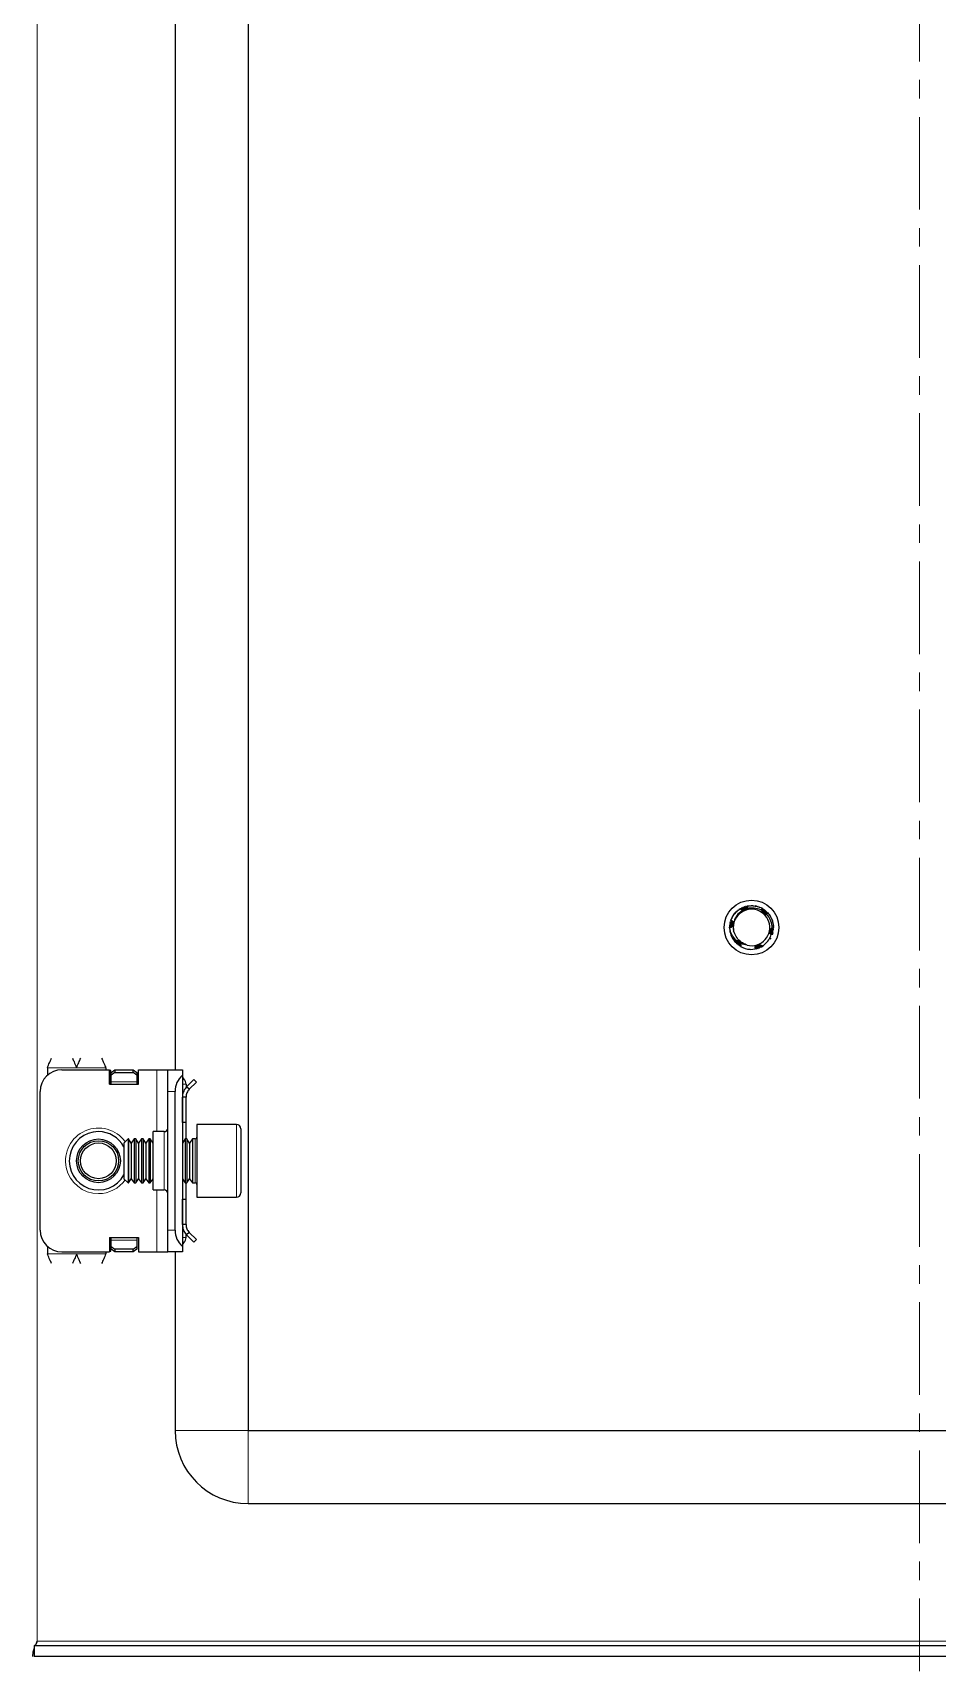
# Model space of a CAD drawing. Header units: millimetres. Extents: x -222 to 828, y -583 to 956.
# Drawn here: x 582.9 to 706.8, y -262.6 to -37.9 of the extents above; entities that cross this region are included whole.
import ezdxf

# ---------------------------------------------------------------- set-up
doc = ezdxf.new("R2010")
doc.units = ezdxf.units.MM
doc.linetypes.add('CENTERX2', pattern=[20.32, 12.7, -2.54, 2.54, -2.54])
doc.layers.add('FORMAT', color=7, linetype='Continuous')

msp = doc.modelspace()

# ---------------------------------------------------------------- linework, layer by layer
at = {"color": 8, "linetype": 'Continuous', "lineweight": 18}
for p, q in [((583.46, -258.51), (583.46, 698.29)), ((584.86, -179.86), (588.86, -179.86)), ((588.86, -179.86), (592.86, -179.86)), ((597.11, -181.76), (593.61, -181.76)), ((599.86, -188.61), (599.86, -180.11)), ((603.36, -181.61), (603.57, -181.41)), ((602.36, -183.11), (601.36, -183.11)), ((603.36, -182.11), (603.86, -182.11)), ((600.86, -196.61), (600.86, -188.61)), ((610.76, -197.61), (610.76, -187.61)), ((605.11, -191), (605.11, -189.61)), ((605.11, -195.61), (605.11, -191)), ((599.86, -205.11), (599.86, -196.61)), ((601.36, -202.11), (602.36, -202.11)), ((593.61, -203.47), (597.11, -203.47)), ((603.36, -203.11), (603.86, -203.11)), ((603.36, -203.61), (603.57, -203.82)), ((584.86, -205.36), (588.86, -205.36)), ((592.86, -205.36), (588.86, -205.36)), ((612.36, -229.61), (602.36, -229.61)), ((612.36, -229.61), (612.36, -239.61)), ((825.26, -258.51), (583.46, -258.51))]:
    msp.add_line(p, q, dxfattribs=at)
at = {"color": 7, "linetype": 'Continuous', "lineweight": 25}
for p, q in [((612.36, 669.39), (612.36, -229.61)), ((602.36, 619.89), (602.36, -180.11)), ((678.58, -159.49), (678.68, -159.31)), ((678.59, -159.5), (678.7, -159.31)), ((679.1, -158.65), (679.26, -158.52)), ((679.12, -158.68), (679.24, -158.49)), ((679.83, -158.04), (680.09, -157.91)), ((680.76, -157.67), (680.72, -157.68)), ((681.9, -157.66), (681.86, -157.65)), ((682.08, -157.7), (682.04, -157.69)), ((682.26, -157.75), (682.22, -157.74)), ((682.44, -157.81), (682.4, -157.8)), ((682.8, -157.98), (682.75, -157.95)), ((682.8, -157.98), (682.79, -158.08)), ((682.8, -157.98), (682.93, -158.09)), ((682.97, -158.08), (682.93, -158.05)), ((683.14, -158.2), (683.1, -158.17)), ((683.3, -158.33), (683.27, -158.29)), ((683.45, -158.46), (683.42, -158.43)), ((683.59, -158.6), (683.56, -158.57)), ((678.36, -160.61), (678.36, -160.61)), ((678.37, -160.42), (678.43, -160.1)), ((678.37, -160.42), (678.37, -160.47)), ((678.39, -160.21), (678.38, -160.26)), ((678.42, -160.01), (678.42, -160.05)), ((678.47, -159.81), (678.46, -159.86)), ((678.53, -159.63), (678.51, -159.67)), ((679.07, -161.48), (678.9, -161.07)), ((684.18, -159.57), (684.17, -159.56)), ((684.28, -161.32), (684.2, -161.55)), ((684.24, -159.75), (684.22, -159.71)), ((684.23, -161.5), (684.24, -161.46)), ((684.28, -159.93), (684.27, -159.88)), ((684.28, -161.32), (684.29, -161.27)), ((684.32, -160.11), (684.31, -160.07)), ((684.32, -161.12), (684.33, -161.07)), ((684.35, -160.3), (684.34, -160.26)), ((684.36, -160.5), (684.34, -160.74)), ((684.35, -160.91), (684.35, -160.86)), ((684.36, -160.5), (684.36, -160.45)), ((684.36, -160.71), (684.36, -160.66)), ((679.2, -162.69), (679.08, -162.56)), ((679.09, -162.57), (679.1, -162.59)), ((679.2, -162.69), (679.23, -162.73)), ((679.34, -162.83), (679.38, -162.86)), ((679.5, -162.96), (679.54, -162.99)), ((679.67, -163.09), (679.71, -163.12)), ((681.16, -163.61), (681.91, -163.54)), ((682.05, -163.53), (682.1, -163.52)), ((682.24, -163.48), (682.29, -163.47)), ((682.44, -163.41), (682.48, -163.4)), ((682.81, -163.24), (682.59, -163.32)), ((682.63, -163.33), (682.67, -163.31)), ((682.99, -163.14), (682.78, -163.25)), ((682.81, -163.17), (682.85, -163.22)), ((682.81, -163.24), (682.85, -163.22)), ((684, -162.03), (683.86, -162.22)), ((584.86, -179.86), (584.86, -180.88)), ((586.86, -180.11), (593.36, -180.11)), ((592.86, -179.86), (592.86, -180.11)), ((593.36, -182.11), (593.36, -180.11)), ((593.56, -180.23), (593.36, -180.23)), ((593.56, -182.11), (593.56, -180.23)), ((593.61, -180.49), (594.11, -180.14)), ((594.11, -180.49), (593.61, -180.84)), ((593.61, -180.84), (593.61, -180.49)), ((593.61, -181.76), (593.61, -180.84)), ((593.61, -182.11), (593.61, -181.76)), ((594.11, -180.14), (594.11, -180.49)), ((594.11, -180.14), (596.61, -180.14)), ((594.11, -180.49), (596.61, -180.49)), ((596.61, -180.49), (596.61, -180.14)), ((596.61, -180.14), (597.11, -180.49)), ((597.11, -180.84), (596.61, -180.49)), ((597.11, -180.49), (597.11, -180.84)), ((597.11, -180.84), (597.11, -181.76)), ((597.11, -181.76), (597.11, -182.11)), ((597.36, -182.11), (597.36, -180.11)), ((597.36, -180.11), (599.86, -180.11)), ((599.86, -180.11), (601.36, -180.11)), ((601.36, -183.11), (601.36, -180.11)), ((601.36, -180.11), (603.36, -180.11)), ((603.36, -180.11), (603.36, -180.88)), ((603.36, -180.88), (603.36, -204.35)), ((603.36, -181.2), (603.57, -181.41)), ((603.95, -182.45), (604.92, -181.47)), ((604.3, -182.8), (605.28, -181.83)), ((604.92, -181.47), (605.28, -181.83)), ((583.86, -202.11), (583.86, -183.11)), ((593.36, -182.11), (597.36, -182.11)), ((601.36, -202.11), (601.36, -183.11)), ((602.36, -202.11), (602.36, -183.11)), ((603.86, -183.86), (603.36, -183.86)), ((603.36, -187.36), (603.36, -183.86)), ((603.86, -182.11), (603.86, -182.57)), ((603.86, -187.36), (603.86, -183.86)), ((604.3, -182.8), (603.95, -182.45)), ((600.86, -188.61), (599.36, -188.61)), ((599.36, -196.61), (599.36, -188.61)), ((603.86, -187.36), (603.36, -187.36)), ((603.86, -189.61), (603.86, -187.36)), ((610.76, -187.61), (605.36, -187.61)), ((605.36, -187.61), (605.36, -197.61)), ((611.36, -188.21), (611.36, -197.01)), ((595.92, -189.61), (595.36, -190.17)), ((595.36, -190.17), (595.36, -195.06)), ((595.97, -189.61), (595.92, -189.61)), ((595.92, -189.61), (595.92, -195.61)), ((596.36, -190.17), (595.97, -189.61)), ((595.97, -189.61), (595.97, -195.14)), ((596.75, -189.61), (596.36, -190.17)), ((596.36, -190.17), (596.36, -194.67)), ((596.97, -189.61), (596.75, -189.61)), ((596.75, -189.61), (596.75, -195.14)), ((597.36, -190.17), (596.97, -189.61)), ((596.97, -189.61), (596.97, -195.14)), ((597.75, -189.61), (597.36, -190.17)), ((597.36, -190.17), (597.36, -194.67)), ((597.97, -189.61), (597.75, -189.61)), ((597.75, -189.61), (597.75, -195.14)), ((598.36, -190.17), (597.97, -189.61)), ((597.97, -189.61), (597.97, -195.14)), ((598.75, -189.61), (598.36, -190.17)), ((598.36, -190.17), (598.36, -194.67)), ((598.97, -189.61), (598.75, -189.61)), ((598.75, -189.61), (598.75, -195.14)), ((599.36, -190.17), (598.97, -189.61)), ((598.97, -189.61), (598.97, -195.14)), ((603.75, -189.61), (603.36, -190.17)), ((603.97, -189.61), (603.75, -189.61)), ((603.75, -189.61), (603.75, -195.14)), ((604.36, -190.17), (603.97, -189.61)), ((603.97, -189.61), (603.97, -195.14)), ((604.75, -189.61), (604.36, -190.17)), ((604.36, -190.17), (604.36, -194.67)), ((605.11, -189.61), (604.75, -189.61)), ((604.75, -189.61), (604.75, -195.14)), ((595.36, -195.06), (595.92, -195.61)), ((595.97, -195.61), (596.36, -195.06)), ((595.97, -195.14), (595.97, -195.61)), ((596.36, -194.67), (596.36, -195.06)), ((596.36, -195.06), (596.75, -195.61)), ((596.75, -195.14), (596.75, -195.61)), ((596.97, -195.61), (597.36, -195.06)), ((596.97, -195.14), (596.97, -195.61)), ((597.36, -194.67), (597.36, -195.06)), ((597.36, -195.06), (597.75, -195.61)), ((597.75, -195.14), (597.75, -195.61)), ((597.97, -195.61), (598.36, -195.06)), ((597.97, -195.14), (597.97, -195.61)), ((598.36, -194.67), (598.36, -195.06)), ((598.36, -195.06), (598.75, -195.61)), ((598.75, -195.14), (598.75, -195.61)), ((598.97, -195.61), (599.36, -195.06)), ((598.97, -195.14), (598.97, -195.61)), ((603.36, -195.06), (603.75, -195.61)), ((603.75, -195.14), (603.75, -195.61)), ((603.97, -195.61), (604.36, -195.06)), ((603.97, -195.14), (603.97, -195.61)), ((604.36, -194.67), (604.36, -195.06)), ((604.36, -195.06), (604.75, -195.61)), ((604.75, -195.14), (604.75, -195.61)), ((595.92, -195.61), (595.97, -195.61)), ((596.75, -195.61), (596.97, -195.61)), ((597.75, -195.61), (597.97, -195.61)), ((598.75, -195.61), (598.97, -195.61)), ((599.36, -196.61), (600.86, -196.61)), ((603.75, -195.61), (603.97, -195.61)), ((603.86, -197.86), (603.86, -195.61)), ((604.75, -195.61), (605.11, -195.61)), ((605.36, -197.61), (610.76, -197.61)), ((603.36, -201.36), (603.36, -197.86)), ((603.36, -197.86), (603.86, -197.86)), ((603.86, -201.36), (603.86, -197.86)), ((601.36, -205.11), (601.36, -202.11)), ((603.86, -201.36), (603.36, -201.36)), ((584.86, -204.35), (584.86, -205.36)), ((593.36, -203.11), (593.36, -205.11)), ((593.36, -203.11), (597.36, -203.11)), ((593.56, -204.99), (593.56, -203.11)), ((593.61, -203.47), (593.61, -203.11)), ((593.61, -204.38), (593.61, -203.47)), ((593.61, -204.38), (594.11, -204.73)), ((593.61, -204.73), (593.61, -204.38)), ((596.61, -204.73), (597.11, -204.38)), ((597.11, -203.11), (597.11, -203.47)), ((597.11, -203.47), (597.11, -204.38)), ((597.11, -204.38), (597.11, -204.73)), ((597.36, -203.11), (597.36, -205.11)), ((603.57, -203.82), (603.36, -204.03)), ((603.36, -204.35), (603.36, -205.11)), ((603.86, -203.11), (603.86, -202.72)), ((604.3, -202.42), (603.95, -202.78)), ((603.95, -202.78), (604.92, -203.75)), ((604.3, -202.42), (605.28, -203.4)), ((604.92, -203.75), (605.28, -203.4)), ((586.86, -205.11), (593.36, -205.11)), ((592.86, -205.11), (592.86, -205.36)), ((593.36, -204.99), (593.56, -204.99)), ((594.11, -205.09), (593.61, -204.73)), ((596.61, -204.73), (594.11, -204.73)), ((594.11, -204.73), (594.11, -205.09)), ((596.61, -205.09), (594.11, -205.09)), ((596.61, -205.09), (596.61, -204.73)), ((597.11, -204.73), (596.61, -205.09)), ((597.36, -205.11), (599.86, -205.11)), ((599.86, -205.11), (601.36, -205.11)), ((603.36, -205.11), (601.36, -205.11)), ((602.36, -205.11), (602.36, -229.61)), ((612.36, -229.61), (796.36, -229.61)), ((612.36, -239.61), (796.36, -239.61)), ((583.06, -259.11), (583.06, -260.61)), ((825.66, -259.11), (583.06, -259.11)), ((825.66, -260.61), (583.06, -260.61)), ((583.22, -259.11), (583.46, -258.51))]:
    msp.add_line(p, q, dxfattribs=at)
for centre, radius in [((681.36, -160.61), 3.75), ((591.86, -192.61), 3), ((591.86, -192.61), 2.76), ((591.86, -192.61), 2.45)]:
    msp.add_circle(centre, radius, dxfattribs=at)
for centre, radius, start, end in [((681.36, -160.61), 2.5, 108.5944, 168.5944), ((681.36, -160.61), 2.5, 48.5944, 108.5944), ((681.36, -160.61), 2.5, 348.5944, 48.5944), ((681.36, -160.61), 3, 180, 220.7437), ((681.36, -160.61), 2.5, 168.5944, 190.5165), ((681.36, -160.61), 2.5, 288.5944, 348.5944), ((681.36, -160.61), 3, 239.9286, 266.2193), ((681.36, -160.61), 2.5, 255.8881, 288.5944), ((586.86, -183.11), 3, 90, 180), ((605.36, -183.11), 3, 131.8103, 180), ((602.86, -182.11), 1, 0, 45), ((591.86, -192.61), 4, 90, 331.045), ((591.86, -192.61), 4, 28.955, 90), ((600.86, -188.11), 0.5, 270, 0), ((610.76, -188.21), 0.6, 0, 90), ((605.11, -189.36), 0.25, 270, 0), ((600.86, -197.11), 0.5, 0, 90), ((605.11, -195.86), 0.25, 0, 90), ((610.76, -197.01), 0.6, 270, 0), ((586.86, -202.11), 3, 180, 270), ((605.36, -202.11), 3, 180, 228.1897), ((602.86, -203.11), 1, 315, 0), ((612.36, -229.61), 10, 180, 270)]:
    msp.add_arc(centre, radius, start, end, dxfattribs=at)
at = {"color": 8, "linetype": 'Continuous', "lineweight": 18}
for start, end in [(35.4622, 270), (270, 324.5378)]:
    msp.add_arc((591.86, -192.61), 4.5, start, end, dxfattribs=at)
at = {"color": 7, "linetype": 'Continuous', "lineweight": 25}
for points, knots in [([(678.53, -159.63), (678.73, -159.21), (679.05, -158.56), (679.64, -158.16), (679.84, -158.03)], [0, 0, 0, 0, 0.657042, 1, 1, 1, 1]), ([(678.6, -159.5), (678.62, -159.44), (678.65, -159.32), (678.71, -159.2), (678.75, -159.14)], [0, 0, 0, 0, 0.462482, 1, 1, 1, 1]), ([(678.73, -159.23), (678.76, -159.15), (678.84, -158.94), (679, -158.78), (679.11, -158.68)], [0, 0, 0, 0, 0.3337892, 1, 1, 1, 1]), ([(678.81, -159.09), (678.83, -159.04), (678.93, -158.74), (679.18, -158.53), (679.38, -158.36)], [0, 0, 0, 0, 0.171865, 1, 1, 1, 1]), ([(680.2, -158.25), (680.14, -158.29), (679.82, -158.47), (679.32, -158.94), (679.02, -159.53), (678.93, -159.87), (678.91, -159.92)], [0, 0, 0, 0, 0.104785, 0.513079, 0.918136, 1, 1, 1, 1]), ([(679.1, -158.65), (679.09, -158.65), (679.08, -158.67), (679.06, -158.69), (679.05, -158.7)], [0, 0, 0, 0, 0.296796, 1, 1, 1, 1]), ([(679.22, -158.51), (679.22, -158.52), (679.21, -158.53), (679.2, -158.54), (679.19, -158.54)], [0, 0, 0, 0, 0.484232, 1, 1, 1, 1]), ([(679.36, -158.38), (679.35, -158.39), (679.34, -158.4), (679.33, -158.41), (679.32, -158.41)], [0, 0, 0, 0, 0.485158, 1, 1, 1, 1]), ([(679.5, -158.26), (679.49, -158.27), (679.48, -158.27), (679.47, -158.28), (679.46, -158.29)], [0, 0, 0, 0, 0.484546, 1, 1, 1, 1]), ([(679.66, -158.14), (679.65, -158.15), (679.64, -158.16), (679.62, -158.17), (679.62, -158.17)], [0, 0, 0, 0, 0.4826873, 1, 1, 1, 1]), ([(679.66, -158.14), (679.67, -158.14), (679.72, -158.1), (679.77, -158.08), (679.82, -158.06)], [0, 0, 0, 0, 0.230751, 1, 1, 1, 1]), ([(679.83, -158.04), (679.82, -158.04), (679.8, -158.05), (679.79, -158.06), (679.78, -158.06)], [0, 0, 0, 0, 0.480194, 1, 1, 1, 1]), ([(679.83, -158.04), (679.86, -158.05), (679.92, -158.09), (679.99, -158.16), (680.02, -158.21), (680.04, -158.23)], [0, 0, 0, 0, 0.362858, 0.693435, 1, 1, 1, 1]), ([(680.18, -158.3), (680.17, -158.29), (680.13, -158.28), (680.07, -158.25), (679.99, -158.21), (679.9, -158.13), (679.86, -158.07), (679.84, -158.03)], [0, 0, 0, 0, 0.084477, 0.253367, 0.470159, 0.686909, 1, 1, 1, 1]), ([(680, -157.94), (680, -157.94), (679.98, -157.95), (679.97, -157.96), (679.96, -157.96)], [0, 0, 0, 0, 0.4778665, 1, 1, 1, 1]), ([(680.12, -158.24), (680.12, -158.22), (680.11, -158.17), (680.07, -158.1), (680.02, -158.02), (679.98, -157.98), (679.96, -157.96)], [0, 0, 0, 0, 0.154183, 0.462567, 0.728091, 1, 1, 1, 1]), ([(680, -157.94), (680.03, -157.96), (680.09, -158), (680.16, -158.07), (680.2, -158.15), (680.23, -158.21), (680.24, -158.25), (680.24, -158.26)], [0, 0, 0, 0, 0.260762, 0.494805, 0.723794, 0.94279, 1, 1, 1, 1]), ([(680.19, -157.85), (680.19, -157.85), (680.17, -157.86), (680.16, -157.87), (680.15, -157.87)], [0, 0, 0, 0, 0.476486, 1, 1, 1, 1]), ([(680.28, -158.26), (680.28, -158.25), (680.29, -158.2), (680.27, -158.11), (680.25, -158.02), (680.2, -157.94), (680.17, -157.89), (680.15, -157.87)], [0, 0, 0, 0, 0.114393, 0.350182, 0.585971, 0.790611, 1, 1, 1, 1]), ([(680.19, -157.85), (680.21, -157.84), (680.27, -157.81), (680.34, -157.8), (680.39, -157.79)], [0, 0, 0, 0, 0.301025, 1, 1, 1, 1]), ([(680.19, -157.85), (680.22, -157.87), (680.27, -157.92), (680.33, -158), (680.37, -158.08), (680.39, -158.16), (680.4, -158.23), (680.39, -158.26), (680.39, -158.27)], [0, 0, 0, 0, 0.218347, 0.41099, 0.598711, 0.777744, 0.945667, 1, 1, 1, 1]), ([(680.57, -158.24), (680.55, -158.25), (680.5, -158.26), (680.43, -158.27), (680.33, -158.27), (680.26, -158.26), (680.22, -158.25), (680.2, -158.25)], [0, 0, 0, 0, 0.099011, 0.388276, 0.61301, 0.895384, 1, 1, 1, 1]), ([(680.39, -157.78), (680.38, -157.78), (680.36, -157.78), (680.35, -157.79), (680.34, -157.79)], [0, 0, 0, 0, 0.476579, 1, 1, 1, 1]), ([(680.41, -158.27), (680.42, -158.27), (680.43, -158.23), (680.44, -158.16), (680.44, -158.06), (680.42, -157.96), (680.39, -157.87), (680.36, -157.82), (680.34, -157.79)], [0, 0, 0, 0, 0.019058, 0.219488, 0.419831, 0.620151, 0.807785, 1, 1, 1, 1]), ([(680.39, -157.78), (680.41, -157.8), (680.46, -157.85), (680.5, -157.94), (680.53, -158.02), (680.54, -158.1), (680.53, -158.17), (680.52, -158.22), (680.51, -158.23)], [0, 0, 0, 0, 0.213002, 0.396975, 0.575181, 0.744364, 0.902779, 1, 1, 1, 1]), ([(680.58, -157.72), (680.57, -157.72), (680.56, -157.72), (680.54, -157.73), (680.53, -157.73)], [0, 0, 0, 0, 0.478977, 1, 1, 1, 1]), ([(680.54, -158.23), (680.55, -158.2), (680.57, -158.15), (680.59, -158.06), (680.59, -157.98), (680.59, -157.86), (680.55, -157.78), (680.53, -157.73)], [0, 0, 0, 0, 0.147065, 0.321231, 0.495346, 0.669443, 1, 1, 1, 1]), ([(680.83, -158.01), (680.82, -158.02), (680.8, -158.07), (680.74, -158.15), (680.65, -158.21), (680.59, -158.23), (680.57, -158.24)], [0, 0, 0, 0, 0.153621, 0.528305, 0.811762, 1, 1, 1, 1]), ([(680.58, -157.72), (680.6, -157.75), (680.63, -157.8), (680.66, -157.89), (680.68, -157.97), (680.67, -158.05), (680.66, -158.13), (680.63, -158.19), (680.61, -158.22), (680.6, -158.23)], [0, 0, 0, 0, 0.195461, 0.359649, 0.517607, 0.666788, 0.806268, 0.936243, 1, 1, 1, 1]), ([(680.65, -158.18), (680.65, -158.18), (680.69, -158.13), (680.72, -158.05), (680.74, -157.93), (680.75, -157.84), (680.74, -157.76), (680.73, -157.71), (680.72, -157.68)], [0, 0, 0, 0, 0.001313, 0.309582, 0.493731, 0.677835, 0.837663, 1, 1, 1, 1]), ([(680.76, -157.67), (680.78, -157.7), (680.8, -157.75), (680.82, -157.84), (680.82, -157.92), (680.8, -158), (680.77, -158.09), (680.72, -158.14), (680.69, -158.18)], [0, 0, 0, 0, 0.162579, 0.32416, 0.478216, 0.623372, 0.759205, 1, 1, 1, 1]), ([(680.69, -158.18), (680.71, -158.16), (680.76, -158.12), (680.8, -158.06), (680.83, -158.02), (680.83, -158.01)], [0, 0, 0, 0, 0.41332, 0.833507, 1, 1, 1, 1]), ([(680.72, -157.69), (680.74, -157.68), (680.86, -157.64), (680.99, -157.63), (681.1, -157.62)], [0, 0, 0, 0, 0.1698709, 1, 1, 1, 1]), ([(680.76, -157.67), (680.79, -157.67), (681.12, -157.6), (681.75, -157.59), (682.41, -157.78), (682.75, -157.95), (682.81, -157.99)], [0, 0, 0, 0, 0.044285, 0.46488, 0.894202, 1, 1, 1, 1]), ([(682.81, -158.29), (682.75, -158.26), (682.42, -158.08), (681.75, -157.9), (681.13, -157.94), (680.83, -158.01), (680.83, -158.01)], [0, 0, 0, 0, 0.102158, 0.551599, 0.99962, 1, 1, 1, 1]), ([(681.2, -157.64), (681.26, -157.63), (681.43, -157.6), (681.6, -157.62), (681.7, -157.63)], [0, 0, 0, 0, 0.399625, 1, 1, 1, 1]), ([(681.88, -157.67), (681.92, -157.68), (682.07, -157.68), (682.2, -157.73), (682.3, -157.76)], [0, 0, 0, 0, 0.317385, 1, 1, 1, 1]), ([(682.73, -158.27), (682.73, -158.26), (682.73, -158.23), (682.74, -158.17), (682.76, -158.07), (682.8, -158.02), (682.81, -157.99)], [0, 0, 0, 0, 0.0582551, 0.3055086, 0.6471604, 1, 1, 1, 1]), ([(682.81, -158.29), (682.83, -158.27), (682.87, -158.22), (682.91, -158.14), (682.92, -158.08), (682.93, -158.05)], [0, 0, 0, 0, 0.351509, 0.671861, 1, 1, 1, 1]), ([(683.02, -158.74), (683.01, -158.73), (682.97, -158.69), (682.92, -158.63), (682.87, -158.55), (682.84, -158.46), (682.81, -158.38), (682.81, -158.32), (682.81, -158.29)], [0, 0, 0, 0, 0.066273, 0.267344, 0.423096, 0.618734, 0.814089, 1, 1, 1, 1]), ([(682.97, -158.08), (682.97, -158.12), (682.96, -158.19), (682.93, -158.28), (682.89, -158.36), (682.85, -158.41), (682.83, -158.43), (682.83, -158.43)], [0, 0, 0, 0, 0.275174, 0.522846, 0.765225, 0.99702, 1, 1, 1, 1]), ([(682.85, -158.48), (682.86, -158.47), (682.9, -158.45), (682.96, -158.4), (683.02, -158.33), (683.07, -158.25), (683.09, -158.2), (683.1, -158.17)], [0, 0, 0, 0, 0.084965, 0.329338, 0.573716, 0.784411, 1, 1, 1, 1]), ([(683.14, -158.2), (683.14, -158.23), (683.13, -158.3), (683.09, -158.39), (683.04, -158.47), (682.97, -158.53), (682.93, -158.56), (682.9, -158.58), (682.89, -158.58)], [0, 0, 0, 0, 0.222831, 0.420099, 0.612409, 0.79585, 0.967895, 1, 1, 1, 1]), ([(682.91, -158.6), (682.91, -158.6), (682.94, -158.6), (683.01, -158.57), (683.09, -158.52), (683.17, -158.45), (683.23, -158.38), (683.25, -158.32), (683.27, -158.29)], [0, 0, 0, 0, 0.002693, 0.20821, 0.413641, 0.619057, 0.807274, 1, 1, 1, 1]), ([(683.3, -158.33), (683.29, -158.36), (683.28, -158.42), (683.23, -158.51), (683.17, -158.57), (683.1, -158.62), (683.05, -158.66), (683.01, -158.66), (683, -158.67)], [0, 0, 0, 0, 0.219212, 0.409339, 0.593597, 0.768568, 0.932394, 1, 1, 1, 1]), ([(683.01, -158.69), (683.04, -158.69), (683.11, -158.67), (683.2, -158.64), (683.28, -158.58), (683.36, -158.52), (683.4, -158.46), (683.42, -158.43)], [0, 0, 0, 0, 0.190996, 0.383798, 0.576553, 0.78528, 1, 1, 1, 1]), ([(683.46, -158.82), (683.46, -158.82), (683.43, -158.83), (683.38, -158.85), (683.29, -158.86), (683.19, -158.84), (683.09, -158.79), (683.04, -158.75), (683.02, -158.74)], [0, 0, 0, 0, 0.045866, 0.230744, 0.387461, 0.658246, 0.861978, 1, 1, 1, 1]), ([(683.45, -158.46), (683.44, -158.49), (683.41, -158.55), (683.35, -158.63), (683.29, -158.68), (683.22, -158.72), (683.15, -158.75), (683.1, -158.75), (683.08, -158.75)], [0, 0, 0, 0, 0.211659, 0.390361, 0.562352, 0.724819, 0.876696, 1, 1, 1, 1]), ([(683.1, -158.77), (683.11, -158.77), (683.17, -158.77), (683.27, -158.75), (683.38, -158.71), (683.47, -158.65), (683.53, -158.6), (683.56, -158.57)], [0, 0, 0, 0, 0.046579, 0.362688, 0.551736, 0.740753, 1, 1, 1, 1]), ([(683.1, -158.8), (683.13, -158.81), (683.19, -158.83), (683.29, -158.84), (683.38, -158.84), (683.43, -158.82), (683.46, -158.82)], [0, 0, 0, 0, 0.251795, 0.502165, 0.752314, 1, 1, 1, 1]), ([(683.59, -158.6), (683.57, -158.63), (683.54, -158.67), (683.48, -158.73), (683.41, -158.78), (683.33, -158.81), (683.26, -158.82), (683.2, -158.82), (683.16, -158.81), (683.14, -158.81)], [0, 0, 0, 0, 0.169226, 0.337427, 0.497935, 0.649179, 0.790582, 0.922688, 1, 1, 1, 1]), ([(684.2, -160.65), (684.2, -160.58), (684.18, -160.19), (684, -159.52), (683.63, -159.04), (683.46, -158.82)], [0, 0, 0, 0, 0.108003, 0.585763, 1, 1, 1, 1]), ([(683.59, -158.6), (683.71, -158.75), (683.99, -159.1), (684.28, -159.76), (684.33, -160.27), (684.36, -160.52)], [0, 0, 0, 0, 0.274163, 0.639603, 1, 1, 1, 1]), ([(683.67, -158.73), (683.71, -158.77), (683.85, -158.9), (683.94, -159.08), (684.01, -159.2)], [0, 0, 0, 0, 0.288707, 1, 1, 1, 1]), ([(684.05, -159.31), (684.07, -159.34), (684.16, -159.48), (684.21, -159.64), (684.24, -159.77)], [0, 0, 0, 0, 0.192577, 1, 1, 1, 1]), ([(678.85, -160.33), (678.85, -160.34), (678.83, -160.37), (678.79, -160.42), (678.74, -160.47), (678.67, -160.52), (678.59, -160.57), (678.51, -160.59), (678.43, -160.61), (678.39, -160.61), (678.36, -160.61)], [0, 0, 0, 0, 0.060221, 0.18113, 0.301988, 0.42281, 0.589437, 0.75603, 0.87711, 1, 1, 1, 1]), ([(678.36, -160.62), (678.36, -160.57), (678.36, -160.49), (678.38, -160.42), (678.38, -160.39)], [0, 0, 0, 0, 0.659859, 1, 1, 1, 1]), ([(678.36, -160.62), (678.39, -160.6), (678.46, -160.57), (678.55, -160.54), (678.61, -160.54), (678.64, -160.54)], [0, 0, 0, 0, 0.371226, 0.708872, 1, 1, 1, 1]), ([(679.29, -162.39), (679.27, -162.37), (679.02, -162.15), (678.68, -161.69), (678.44, -161.08), (678.38, -160.73), (678.36, -160.61)], [0, 0, 0, 0, 0.050685, 0.485619, 0.826643, 1, 1, 1, 1]), ([(678.37, -160.42), (678.4, -160.4), (678.47, -160.37), (678.56, -160.35), (678.65, -160.35), (678.74, -160.37), (678.78, -160.39), (678.8, -160.4)], [0, 0, 0, 0, 0.235039, 0.445532, 0.651268, 0.847853, 1, 1, 1, 1]), ([(678.72, -160.48), (678.69, -160.47), (678.63, -160.45), (678.54, -160.44), (678.45, -160.44), (678.39, -160.46), (678.37, -160.47)], [0, 0, 0, 0, 0.237597, 0.516729, 0.755527, 1, 1, 1, 1]), ([(678.83, -160.37), (678.8, -160.35), (678.75, -160.31), (678.66, -160.27), (678.56, -160.25), (678.47, -160.25), (678.41, -160.25), (678.38, -160.26)], [0, 0, 0, 0, 0.189173, 0.404697, 0.62022, 0.807935, 1, 1, 1, 1]), ([(678.39, -160.21), (678.42, -160.2), (678.49, -160.18), (678.59, -160.17), (678.68, -160.18), (678.76, -160.2), (678.82, -160.23), (678.85, -160.26), (678.86, -160.27)], [0, 0, 0, 0, 0.214065, 0.402363, 0.585629, 0.760234, 0.923894, 1, 1, 1, 1]), ([(678.42, -160.01), (678.43, -159.95), (678.45, -159.87), (678.48, -159.8), (678.49, -159.78)], [0, 0, 0, 0, 0.657988, 1, 1, 1, 1]), ([(678.42, -160.01), (678.46, -160), (678.53, -159.99), (678.62, -159.99), (678.71, -160.01), (678.78, -160.05), (678.84, -160.09), (678.87, -160.13), (678.89, -160.14)], [0, 0, 0, 0, 0.208898, 0.388587, 0.562428, 0.727295, 0.881578, 1, 1, 1, 1]), ([(678.88, -160.26), (678.88, -160.25), (678.85, -160.21), (678.78, -160.16), (678.7, -160.11), (678.61, -160.07), (678.51, -160.05), (678.45, -160.05), (678.42, -160.05)], [0, 0, 0, 0, 0.069872, 0.258455, 0.446951, 0.635422, 0.81547, 1, 1, 1, 1]), ([(678.89, -160.12), (678.88, -160.1), (678.84, -160.05), (678.78, -159.99), (678.71, -159.94), (678.63, -159.9), (678.55, -159.87), (678.49, -159.86), (678.46, -159.86)], [0, 0, 0, 0, 0.137266, 0.30795, 0.478578, 0.649185, 0.822833, 1, 1, 1, 1]), ([(678.47, -159.81), (678.5, -159.81), (678.56, -159.81), (678.65, -159.83), (678.73, -159.86), (678.8, -159.9), (678.85, -159.95), (678.89, -160), (678.91, -160.04), (678.92, -160.06)], [0, 0, 0, 0, 0.165667, 0.330522, 0.488809, 0.638525, 0.778629, 0.909213, 1, 1, 1, 1]), ([(678.89, -159.97), (678.88, -159.96), (678.86, -159.92), (678.81, -159.85), (678.74, -159.78), (678.66, -159.73), (678.59, -159.7), (678.54, -159.68), (678.51, -159.67)], [0, 0, 0, 0, 0.076151, 0.276704, 0.47712, 0.677473, 0.837574, 1, 1, 1, 1]), ([(678.53, -159.63), (678.56, -159.64), (678.61, -159.64), (678.69, -159.67), (678.76, -159.72), (678.82, -159.77), (678.87, -159.83), (678.9, -159.89), (678.92, -159.94), (678.92, -159.98), (678.92, -159.99)], [0, 0, 0, 0, 0.154027, 0.307095, 0.452862, 0.590123, 0.718565, 0.838856, 0.95247, 1, 1, 1, 1]), ([(678.85, -160.28), (678.85, -160.39), (678.83, -160.65), (678.88, -160.91), (678.9, -161.07)], [0, 0, 0, 0, 0.4085207, 1, 1, 1, 1]), ([(678.91, -160.12), (678.91, -160.13), (678.9, -160.17), (678.88, -160.23), (678.86, -160.27), (678.85, -160.28)], [0, 0, 0, 0, 0.157682, 0.8030401, 1, 1, 1, 1]), ([(678.91, -159.92), (678.92, -159.96), (678.93, -160.02), (678.92, -160.09), (678.91, -160.12)], [0, 0, 0, 0, 0.544473, 1, 1, 1, 1]), ([(680.36, -162.85), (680.28, -162.81), (679.96, -162.65), (679.45, -162.23), (679.2, -161.73), (679.07, -161.48)], [0, 0, 0, 0, 0.1306517, 0.5600073, 1, 1, 1, 1]), ([(682.82, -163.16), (682.9, -163.12), (683.25, -162.88), (683.74, -162.38), (683.96, -161.83), (684.06, -161.58)], [0, 0, 0, 0, 0.128781, 0.613629, 1, 1, 1, 1]), ([(684.06, -161.58), (684.06, -161.58), (684.03, -161.57), (683.98, -161.54), (683.92, -161.49), (683.87, -161.44), (683.83, -161.36), (683.8, -161.26), (683.8, -161.16), (683.81, -161.11), (683.81, -161.11)], [0, 0, 0, 0, 0.022761, 0.192243, 0.346896, 0.477535, 0.588677, 0.783334, 0.968624, 1, 1, 1, 1]), ([(683.8, -161.18), (683.8, -161.21), (683.81, -161.27), (683.85, -161.36), (683.9, -161.43), (683.96, -161.5), (684.02, -161.55), (684.05, -161.57), (684.06, -161.58)], [0, 0, 0, 0, 0.182737, 0.363423, 0.543947, 0.724373, 0.904747, 1, 1, 1, 1]), ([(684.23, -161.5), (684.2, -161.5), (684.14, -161.5), (684.05, -161.48), (683.98, -161.44), (683.92, -161.39), (683.87, -161.34), (683.83, -161.28), (683.81, -161.23), (683.8, -161.21), (683.8, -161.2)], [0, 0, 0, 0, 0.159812, 0.318711, 0.470648, 0.614013, 0.748131, 0.873387, 0.991083, 1, 1, 1, 1]), ([(683.81, -161.11), (683.82, -161.08), (683.84, -161), (683.9, -160.9), (683.96, -160.81), (684.03, -160.75), (684.1, -160.7), (684.16, -160.67), (684.19, -160.65), (684.2, -160.65)], [0, 0, 0, 0, 0.125166, 0.336769, 0.488675, 0.640371, 0.791962, 0.943503, 1, 1, 1, 1]), ([(683.82, -161.15), (683.83, -161.17), (683.85, -161.21), (683.91, -161.28), (683.98, -161.35), (684.07, -161.4), (684.15, -161.44), (684.21, -161.45), (684.24, -161.46)], [0, 0, 0, 0, 0.112687, 0.266978, 0.464332, 0.661607, 0.829157, 1, 1, 1, 1]), ([(684.28, -161.32), (684.24, -161.32), (684.18, -161.33), (684.08, -161.31), (684, -161.29), (683.93, -161.25), (683.87, -161.2), (683.84, -161.16), (683.83, -161.14)], [0, 0, 0, 0, 0.207037, 0.38272, 0.55212, 0.712365, 0.86221, 1, 1, 1, 1]), ([(684.32, -161.12), (684.28, -161.13), (684.22, -161.14), (684.12, -161.14), (684.04, -161.13), (683.96, -161.1), (683.89, -161.06), (683.86, -161.03), (683.84, -161.01)], [0, 0, 0, 0, 0.2058107, 0.3849601, 0.558827, 0.7241205, 0.8789337, 1, 1, 1, 1]), ([(683.86, -161.06), (683.88, -161.08), (683.92, -161.13), (684, -161.19), (684.09, -161.23), (684.19, -161.26), (684.26, -161.27), (684.29, -161.27)], [0, 0, 0, 0, 0.183111, 0.381533, 0.579913, 0.787111, 1, 1, 1, 1]), ([(683.89, -160.93), (683.91, -160.95), (683.96, -160.99), (684.05, -161.03), (684.14, -161.06), (684.24, -161.08), (684.3, -161.07), (684.33, -161.07)], [0, 0, 0, 0, 0.19243, 0.403622, 0.614801, 0.805152, 1, 1, 1, 1]), ([(684.35, -160.91), (684.31, -160.93), (684.25, -160.95), (684.15, -160.96), (684.06, -160.96), (683.98, -160.94), (683.92, -160.92), (683.9, -160.9), (683.9, -160.9)], [0, 0, 0, 0, 0.227908, 0.430276, 0.627707, 0.816134, 0.99284, 1, 1, 1, 1]), ([(683.97, -160.81), (683.97, -160.82), (684.01, -160.84), (684.08, -160.86), (684.17, -160.88), (684.27, -160.88), (684.32, -160.87), (684.35, -160.86)], [0, 0, 0, 0, 0.050156, 0.304513, 0.55888, 0.776903, 1, 1, 1, 1]), ([(684.36, -160.71), (684.33, -160.72), (684.27, -160.75), (684.17, -160.78), (684.09, -160.78), (684.03, -160.77), (684.01, -160.77)], [0, 0, 0, 0, 0.293779, 0.558982, 0.818494, 1, 1, 1, 1]), ([(684.14, -160.68), (684.15, -160.68), (684.2, -160.69), (684.28, -160.68), (684.33, -160.66), (684.36, -160.66)], [0, 0, 0, 0, 0.236131, 0.613435, 1, 1, 1, 1]), ([(684.24, -161.44), (684.23, -161.47), (684.23, -161.53), (684.2, -161.58), (684.18, -161.62)], [0, 0, 0, 0, 0.405617, 1, 1, 1, 1]), ([(684.25, -159.87), (684.27, -159.91), (684.33, -160.06), (684.34, -160.22), (684.35, -160.34)], [0, 0, 0, 0, 0.28291, 1, 1, 1, 1]), ([(679.09, -162.57), (679.11, -162.55), (679.14, -162.5), (679.2, -162.44), (679.26, -162.41), (679.29, -162.4), (679.29, -162.39)], [0, 0, 0, 0, 0.315056, 0.630194, 0.945514, 1, 1, 1, 1]), ([(679.65, -162.44), (679.62, -162.43), (679.56, -162.42), (679.48, -162.42), (679.4, -162.43), (679.32, -162.45), (679.21, -162.5), (679.14, -162.55), (679.1, -162.59)], [0, 0, 0, 0, 0.149407, 0.278563, 0.407661, 0.536722, 0.727045, 1, 1, 1, 1]), ([(679.2, -162.69), (679.22, -162.67), (679.25, -162.61), (679.3, -162.55), (679.37, -162.5), (679.44, -162.46), (679.52, -162.44), (679.59, -162.43), (679.64, -162.45), (679.67, -162.45)], [0, 0, 0, 0, 0.159446, 0.318034, 0.469983, 0.61348, 0.747649, 0.872856, 1, 1, 1, 1]), ([(679.72, -162.49), (679.71, -162.49), (679.68, -162.49), (679.61, -162.5), (679.53, -162.52), (679.44, -162.55), (679.37, -162.59), (679.29, -162.65), (679.25, -162.7), (679.23, -162.73)], [0, 0, 0, 0, 0.018281, 0.175639, 0.332896, 0.490097, 0.647274, 0.821632, 1, 1, 1, 1]), ([(679.29, -162.39), (679.31, -162.39), (679.35, -162.38), (679.44, -162.37), (679.54, -162.39), (679.63, -162.42), (679.71, -162.47), (679.79, -162.56), (679.86, -162.68), (679.89, -162.76), (679.9, -162.8)], [0, 0, 0, 0, 0.073646, 0.169563, 0.351373, 0.438893, 0.519676, 0.682906, 0.8512, 1, 1, 1, 1]), ([(679.34, -162.83), (679.36, -162.8), (679.38, -162.74), (679.43, -162.66), (679.5, -162.6), (679.56, -162.55), (679.64, -162.52), (679.69, -162.5), (679.73, -162.51), (679.73, -162.51)], [0, 0, 0, 0, 0.198035, 0.367663, 0.531495, 0.686664, 0.831818, 0.981917, 1, 1, 1, 1]), ([(679.79, -162.57), (679.78, -162.57), (679.74, -162.58), (679.67, -162.6), (679.58, -162.65), (679.5, -162.71), (679.43, -162.78), (679.4, -162.84), (679.38, -162.86)], [0, 0, 0, 0, 0.0505, 0.241124, 0.431653, 0.622154, 0.808692, 1, 1, 1, 1]), ([(679.5, -162.96), (679.51, -162.93), (679.52, -162.86), (679.57, -162.78), (679.62, -162.7), (679.69, -162.65), (679.75, -162.61), (679.79, -162.6), (679.81, -162.59)], [0, 0, 0, 0, 0.209239, 0.392702, 0.571062, 0.740844, 0.899958, 1, 1, 1, 1]), ([(679.86, -162.68), (679.83, -162.69), (679.77, -162.71), (679.7, -162.77), (679.63, -162.84), (679.57, -162.91), (679.55, -162.97), (679.54, -162.99)], [0, 0, 0, 0, 0.172104, 0.391099, 0.610089, 0.802801, 1, 1, 1, 1]), ([(679.67, -163.09), (679.67, -163.05), (679.68, -162.98), (679.71, -162.89), (679.76, -162.81), (679.81, -162.75), (679.85, -162.72), (679.87, -162.71)], [0, 0, 0, 0, 0.240212, 0.454711, 0.664287, 0.864517, 1, 1, 1, 1]), ([(679.9, -162.82), (679.88, -162.84), (679.83, -162.88), (679.78, -162.95), (679.73, -163.03), (679.72, -163.09), (679.71, -163.12)], [0, 0, 0, 0, 0.228254, 0.510351, 0.752319, 1, 1, 1, 1]), ([(679.84, -163.2), (679.84, -163.16), (679.84, -163.09), (679.87, -163), (679.9, -162.94), (679.92, -162.91), (679.92, -162.91)], [0, 0, 0, 0, 0.357139, 0.680979, 0.998183, 1, 1, 1, 1]), ([(679.9, -162.8), (679.9, -162.82), (679.91, -162.86), (679.92, -162.94), (679.92, -163.03), (679.9, -163.12), (679.87, -163.18), (679.86, -163.21)], [0, 0, 0, 0, 0.113604, 0.31095, 0.508229, 0.75166, 1, 1, 1, 1]), ([(680.75, -163.04), (680.47, -162.98), (680.17, -162.93), (679.91, -162.8), (679.9, -162.8)], [0, 0, 0, 0, 0.965671, 1, 1, 1, 1]), ([(680.75, -163.04), (680.66, -163), (680.52, -162.94), (680.4, -162.87), (680.36, -162.85)], [0, 0, 0, 0, 0.6817331, 1, 1, 1, 1]), ([(681.91, -163.54), (681.9, -163.52), (681.88, -163.47), (681.87, -163.4), (681.87, -163.31), (681.88, -163.24), (681.92, -163.16), (681.98, -163.08), (682.08, -163.01), (682.14, -162.99), (682.16, -162.98)], [0, 0, 0, 0, 0.098631, 0.238541, 0.378532, 0.49895, 0.601027, 0.777401, 0.9101, 1, 1, 1, 1]), ([(682.06, -163.03), (682.06, -163.04), (682.03, -163.06), (681.99, -163.12), (681.95, -163.2), (681.92, -163.29), (681.9, -163.38), (681.9, -163.47), (681.91, -163.52), (681.91, -163.54)], [0, 0, 0, 0, 0.036757, 0.196192, 0.355485, 0.51469, 0.719746, 0.882005, 1, 1, 1, 1]), ([(682.05, -163.53), (682.04, -163.51), (682.01, -163.45), (681.99, -163.37), (681.98, -163.29), (681.99, -163.21), (682.01, -163.11), (682.05, -163.05), (682.08, -163.02)], [0, 0, 0, 0, 0.16279, 0.324686, 0.479688, 0.626058, 0.76302, 1, 1, 1, 1]), ([(682.14, -163), (682.13, -163.02), (682.1, -163.07), (682.07, -163.16), (682.06, -163.26), (682.05, -163.38), (682.08, -163.47), (682.1, -163.52)], [0, 0, 0, 0, 0.13286, 0.29106, 0.491007, 0.69089, 1, 1, 1, 1]), ([(682.24, -163.48), (682.22, -163.45), (682.18, -163.4), (682.14, -163.31), (682.12, -163.23), (682.12, -163.15), (682.13, -163.07), (682.15, -163.01), (682.16, -162.99), (682.17, -162.98)], [0, 0, 0, 0, 0.198483, 0.367712, 0.531083, 0.685778, 0.830503, 0.965152, 1, 1, 1, 1]), ([(682.16, -162.98), (682.17, -162.98), (682.22, -162.96), (682.3, -162.95), (682.4, -162.95), (682.49, -162.96), (682.57, -162.99), (682.65, -163.02), (682.73, -163.07), (682.79, -163.12), (682.82, -163.15), (682.82, -163.16)], [0, 0, 0, 0, 0.04296, 0.1733, 0.274263, 0.401081, 0.527716, 0.654259, 0.780759, 0.936852, 1, 1, 1, 1]), ([(682.25, -162.96), (682.25, -162.97), (682.23, -163.01), (682.22, -163.08), (682.21, -163.18), (682.22, -163.28), (682.24, -163.38), (682.27, -163.44), (682.29, -163.47)], [0, 0, 0, 0, 0.043388, 0.23288, 0.422274, 0.611632, 0.803279, 1, 1, 1, 1]), ([(682.44, -163.41), (682.41, -163.39), (682.36, -163.34), (682.31, -163.26), (682.28, -163.18), (682.26, -163.09), (682.26, -163.02), (682.27, -162.98), (682.28, -162.96)], [0, 0, 0, 0, 0.208724, 0.39105, 0.568219, 0.73683, 0.894853, 1, 1, 1, 1]), ([(682.37, -162.95), (682.37, -162.98), (682.36, -163.05), (682.37, -163.14), (682.39, -163.24), (682.43, -163.32), (682.46, -163.37), (682.48, -163.4)], [0, 0, 0, 0, 0.181695, 0.396783, 0.61186, 0.803681, 1, 1, 1, 1]), ([(682.63, -163.33), (682.6, -163.31), (682.54, -163.27), (682.48, -163.19), (682.44, -163.11), (682.41, -163.03), (682.41, -162.98), (682.41, -162.96)], [0, 0, 0, 0, 0.234253, 0.442787, 0.646465, 0.841043, 1, 1, 1, 1]), ([(682.52, -162.97), (682.52, -162.98), (682.52, -163.01), (682.53, -163.08), (682.57, -163.17), (682.61, -163.25), (682.65, -163.29), (682.67, -163.31)], [0, 0, 0, 0, 0.00279, 0.269575, 0.536371, 0.765499, 1, 1, 1, 1]), ([(682.81, -163.24), (682.78, -163.22), (682.72, -163.18), (682.65, -163.11), (682.61, -163.05), (682.59, -163.01), (682.59, -163)], [0, 0, 0, 0, 0.319514, 0.608493, 0.891527, 1, 1, 1, 1]), ([(584.86, -179.86), (584.96, -179.62), (585.15, -179.13), (585.34, -178.74), (585.43, -178.54)], [0, 0, 0, 0, 0.502065, 1, 1, 1, 1]), ([(588.29, -178.55), (588.37, -178.71), (588.54, -179.05), (588.74, -179.54), (588.85, -179.82), (588.86, -179.86)], [0, 0, 0, 0, 0.4154826, 0.9171518, 1, 1, 1, 1]), ([(588.86, -179.86), (588.96, -179.62), (589.15, -179.13), (589.34, -178.74), (589.43, -178.54)], [0, 0, 0, 0, 0.502065, 1, 1, 1, 1]), ([(592.29, -178.55), (592.37, -178.71), (592.54, -179.05), (592.74, -179.54), (592.85, -179.82), (592.86, -179.86)], [0, 0, 0, 0, 0.415483, 0.917152, 1, 1, 1, 1]), ([(603.95, -182.45), (603.8, -182.64), (603.49, -183.01), (603.37, -183.54), (603.36, -183.82), (603.36, -183.86)], [0, 0, 0, 0, 0.461863, 0.923726, 1, 1, 1, 1]), ([(604.3, -182.8), (604.18, -182.95), (604, -183.18), (603.88, -183.56), (603.87, -183.76), (603.86, -183.86)], [0, 0, 0, 0, 0.485042, 0.738404, 1, 1, 1, 1]), ([(603.36, -201.36), (603.39, -201.6), (603.44, -202.09), (603.73, -202.55), (603.92, -202.75), (603.95, -202.78)], [0, 0, 0, 0, 0.461863, 0.923726, 1, 1, 1, 1]), ([(603.86, -201.36), (603.88, -201.55), (603.92, -201.84), (604.1, -202.19), (604.23, -202.35), (604.3, -202.42)], [0, 0, 0, 0, 0.485042, 0.738404, 1, 1, 1, 1]), ([(585.43, -206.67), (585.36, -206.52), (585.18, -206.17), (584.99, -205.68), (584.88, -205.4), (584.86, -205.36)], [0, 0, 0, 0, 0.4154826, 0.9171518, 1, 1, 1, 1]), ([(588.86, -205.36), (588.77, -205.61), (588.58, -206.09), (588.39, -206.49), (588.29, -206.68)], [0, 0, 0, 0, 0.502065, 1, 1, 1, 1]), ([(589.43, -206.67), (589.36, -206.52), (589.18, -206.17), (588.99, -205.68), (588.88, -205.4), (588.86, -205.36)], [0, 0, 0, 0, 0.415483, 0.917152, 1, 1, 1, 1]), ([(592.86, -205.36), (592.77, -205.61), (592.58, -206.09), (592.39, -206.49), (592.29, -206.68)], [0, 0, 0, 0, 0.5020654, 1, 1, 1, 1]), ([(582.86, -260.61), (582.87, -260.43), (582.9, -260.07), (582.98, -259.7), (583.06, -259.5), (583.06, -259.49)], [0, 0, 0, 0, 0.48755, 0.97507, 1, 1, 1, 1])]:
    msp.add_open_spline(points, degree=3, knots=knots, dxfattribs=at)
msp.add_open_spline([(583.46, -258.51), (583.43, -258.59), (583.36, -258.75), (583.26, -258.95), (583.16, -259.09), (583.1, -259.1), (583.06, -259.11)], degree=3, dxfattribs=at)
at = {"layer": 'FORMAT', "linetype": 'CENTERX2', "lineweight": 18}
msp.add_line((704.36, 702.39), (704.36, -262.61), dxfattribs=at)

doc.saveas('drawing.dxf')
